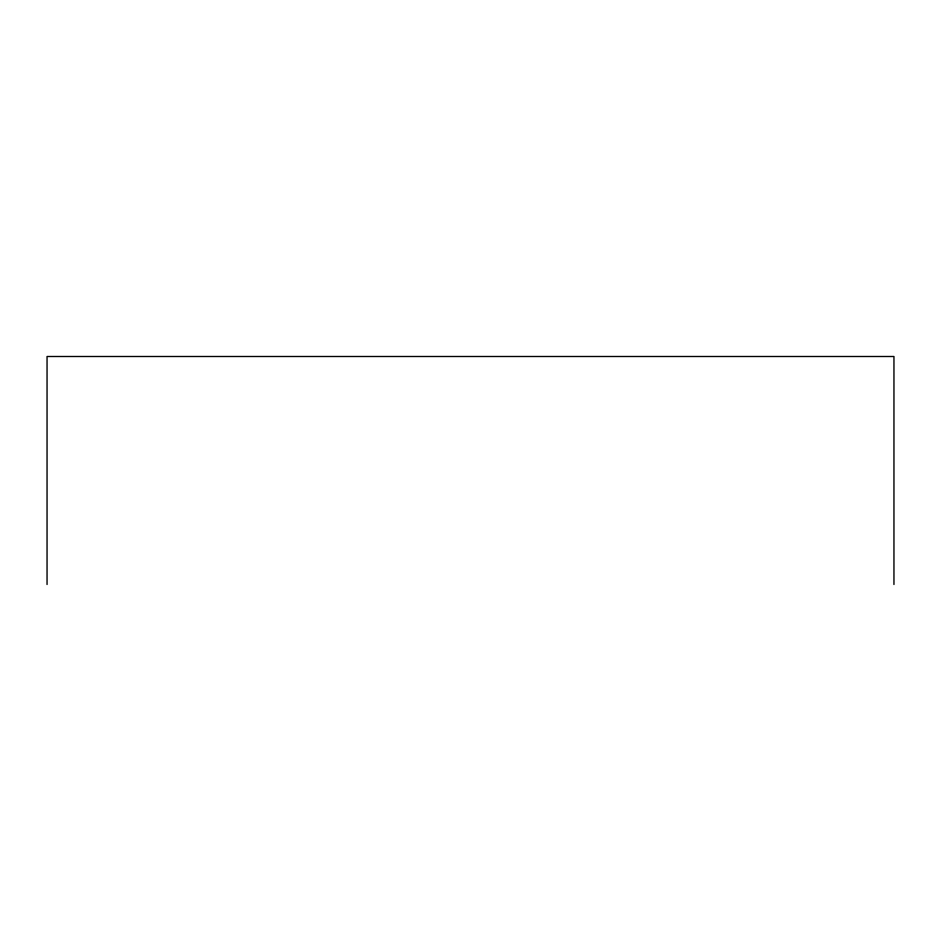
<?xml version="1.0" encoding="UTF-8"?>
<svg xmlns="http://www.w3.org/2000/svg" width="941" height="941" viewBox="0 0 941 941"><rect width="100%" height="100%" fill="white"/><g stroke="black" fill="none" stroke-linecap="round" stroke-linejoin="round"><path stroke-width="1.41" d="M893.95 584.502L893.95 356.498L47.05 356.498L47.05 584.502"/></g></svg>
